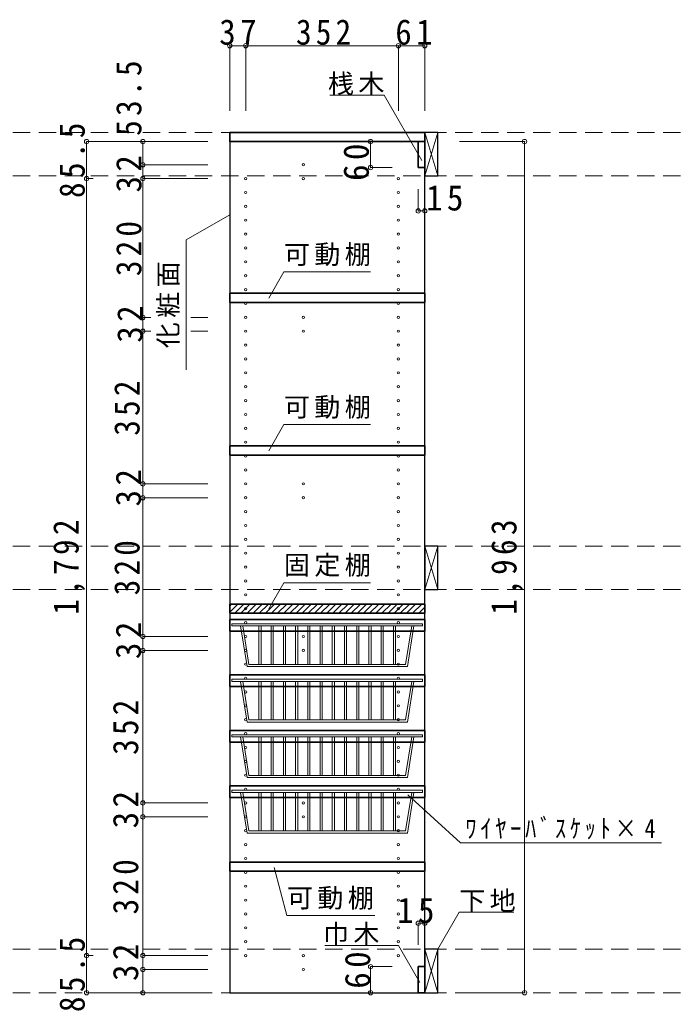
# Model space of a CAD drawing. Units: millimetres, scale not verified. Extents: x -3922 to 3878, y -2932 to 2722.
# Drawn here: x -546 to 962, y -1727 to 533 of the extents above; entities that cross this region are included whole.
import ezdxf

# ---------------------------------------------------------------- set-up
doc = ezdxf.new("R2010")
doc.units = ezdxf.units.MM
doc.header["$LTSCALE"] = 20
doc.header["$PDMODE"] = 32
doc.header["$PDSIZE"] = 10
doc.linetypes.add('DASHED2', pattern=[3, 2, -1])
for name, color, linetype, lineweight in [('0-2', 2, 'Continuous', 35), ('0-3_固定棚', 3, 'Continuous', 25), ('0-4_可動棚', 3, 'Continuous', 25), ('0-5_側板', 4, 'Continuous', 9), ('0-7_桟木・巾木', 2, 'Continuous', 35), ('0-8', 3, 'Continuous', 25), ('0-9', 7, 'Continuous', 18), ('0-A_文字', 7, 'Continuous', 18), ('0-B_寸法', 7, 'Continuous', 9), ('0-C_ハッチ', 4, 'Continuous', 9)]:
    doc.layers.add(name, color=color, linetype=linetype, lineweight=lineweight)
doc.styles.add('ＭＳ ゴシック', font='')
doc.styles.get('ＭＳ ゴシック').set_extended_font_data('MS Gothic')

msp = doc.modelspace()

# ---------------------------------------------------------------- linework, layer by layer
at = {"layer": '0-2'}
for p, q in [((-61.67, 272.73), (388.33, 272.73)), ((388.33, 272.73), (388.33, 251.73))]:
    msp.add_line(p, q, dxfattribs=at)
msp.add_lwpolyline([(388.33, 251.73), (-61.67, 251.73), (-61.67, 272.73)], dxfattribs=at)
at = {"layer": '0-3_固定棚', "color": 2, "lineweight": 35}
for p, q in [((-61.67, -815.27), (388.33, -815.27)), ((-61.67, -815.27), (-61.67, -836.27)), ((388.33, -815.27), (388.33, -836.27)), ((-61.67, -836.27), (388.33, -836.27))]:
    msp.add_line(p, q, dxfattribs=at)
at = {"layer": '0-4_可動棚', "color": 2, "lineweight": 35}
for p, q in [((-61.67, -98.27), (388.33, -98.27)), ((-61.67, -98.27), (-61.67, -119.27)), ((388.33, -98.27), (388.33, -119.27)), ((-61.67, -119.27), (388.33, -119.27)), ((-61.67, -450.27), (388.33, -450.27)), ((-61.67, -450.27), (-61.67, -471.27)), ((388.33, -450.27), (388.33, -471.27)), ((-61.67, -471.27), (388.33, -471.27)), ((-61.67, -1410.27), (388.33, -1410.27)), ((-61.67, -1410.27), (-61.67, -1431.27)), ((388.33, -1410.27), (388.33, -1431.27)), ((-61.67, -1431.27), (388.33, -1431.27))]:
    msp.add_line(p, q, dxfattribs=at)
at = {"layer": '0-5_側板', "color": 3, "lineweight": 25}
for p, q in [((388.33, 251.73), (-61.67, 251.73)), ((388.33, -1711.27), (388.33, 251.73))]:
    msp.add_line(p, q, dxfattribs=at)
msp.add_lwpolyline([(-61.67, 251.73), (-61.67, -1711.27), (388.33, -1711.27)], dxfattribs=at)
at = {"layer": '0-5_側板'}
for centre in [(108.33, 198.23), (-24.67, 166.23), (108.33, 166.23), (327.33, 166.23), (-24.67, 134.23), (327.33, 134.23), (-24.67, 102.23), (327.33, 102.23), (-24.67, 70.23), (327.33, 70.23), (-24.67, 38.23), (327.33, 38.23), (-24.67, 6.23), (327.33, 6.23), (-24.67, -25.77), (327.33, -25.77), (-24.67, -57.77), (327.33, -57.77), (-24.67, -89.77), (327.33, -89.77), (-24.67, -121.77), (327.33, -121.77), (-24.67, -153.77), (108.33, -153.77), (327.33, -153.77), (-24.67, -185.77), (108.33, -185.77), (327.33, -185.77), (-24.67, -217.77), (327.33, -217.77), (-24.67, -249.77), (327.33, -249.77), (-24.67, -281.77), (327.33, -281.77), (-24.67, -313.77), (327.33, -313.77), (-24.67, -345.77), (327.33, -345.77), (-24.67, -377.77), (327.33, -377.77), (-24.67, -409.77), (327.33, -409.77), (-24.67, -441.77), (327.33, -441.77), (-24.67, -473.77), (327.33, -473.77), (-24.67, -505.77), (327.33, -505.77), (-24.67, -537.77), (108.33, -537.77), (327.33, -537.77), (-24.67, -569.77), (108.33, -569.77), (327.33, -569.77), (-24.67, -601.77), (327.33, -601.77), (-24.67, -633.77), (327.33, -633.77), (-24.67, -665.77), (327.33, -665.77), (-24.67, -697.77), (327.33, -697.77), (-24.67, -729.77), (327.33, -729.77), (-24.67, -761.77), (327.33, -761.77), (-24.67, -793.77), (327.33, -793.77), (-24.67, -825.77), (327.33, -825.77), (-24.67, -857.77), (327.33, -857.77), (-24.67, -889.77), (108.33, -889.77), (327.33, -889.77), (-24.67, -921.77), (108.33, -921.77), (327.33, -921.77), (-24.67, -953.77), (327.33, -953.77), (-24.67, -985.77), (327.33, -985.77), (-24.67, -1017.77), (327.33, -1017.77), (-24.67, -1049.77), (327.33, -1049.77), (-24.67, -1081.77), (327.33, -1081.77), (-24.67, -1113.77), (327.33, -1113.77), (-24.67, -1145.77), (327.33, -1145.77), (-24.67, -1177.77), (327.33, -1177.77), (-24.67, -1209.77), (327.33, -1209.77), (-24.67, -1241.77), (327.33, -1241.77), (-24.67, -1273.77), (108.33, -1273.77), (327.33, -1273.77), (-24.67, -1305.77), (108.33, -1305.77), (327.33, -1305.77), (-24.67, -1337.77), (327.33, -1337.77), (-24.67, -1369.77), (327.33, -1369.77), (-24.67, -1401.77), (327.33, -1401.77), (-24.67, -1433.77), (327.33, -1433.77), (-24.67, -1465.77), (327.33, -1465.77), (-24.67, -1497.77), (327.33, -1497.77), (-24.67, -1529.77), (327.33, -1529.77), (-24.67, -1561.77), (327.33, -1561.77), (-24.67, -1593.77), (327.33, -1593.77), (-24.67, -1625.77), (108.33, -1625.77), (327.33, -1625.77), (108.33, -1657.77)]:
    msp.add_circle(centre, 2.5, dxfattribs=at)
at = {"layer": '0-7_桟木・巾木'}
for p, q in [((388.33, 251.73), (373.33, 251.73)), ((373.33, 191.73), (373.33, 251.73)), ((388.33, 251.73), (388.33, 191.73)), ((373.33, -1651.27), (388.33, -1651.27)), ((388.33, -1651.27), (388.33, -1711.27))]:
    msp.add_line(p, q, dxfattribs=at)
for points in [[(388.33, 191.73), (376.84, 191.73), (373.33, 191.73)], [(388.33, -1711.27), (373.33, -1711.27), (373.33, -1651.27)]]:
    msp.add_lwpolyline(points, dxfattribs=at)
at = {"layer": '0-8'}
for p, q in [((388.33, 272.73), (388.33, 172.73)), ((418.33, 272.73), (388.33, 272.73)), ((418.33, 172.73), (418.33, 272.73)), ((388.33, 172.73), (418.33, 172.73)), ((388.33, -681.27), (388.33, -781.27)), ((418.33, -681.27), (388.33, -681.27)), ((418.33, -781.27), (418.33, -681.27)), ((388.33, -781.27), (418.33, -781.27)), ((388.33, -1611.27), (388.33, -1711.27)), ((418.33, -1611.27), (388.33, -1611.27)), ((418.33, -1711.27), (418.33, -1611.27)), ((388.33, -1711.27), (418.33, -1711.27))]:
    msp.add_line(p, q, dxfattribs=at)
at = {"layer": '0-8', "color": 7, "lineweight": 18}
for p, q in [((388.33, 172.73), (418.33, 272.73)), ((388.33, 272.73), (418.33, 172.73)), ((388.33, -781.27), (418.33, -681.27)), ((388.33, -681.27), (418.33, -781.27)), ((388.33, -1711.27), (418.33, -1611.27)), ((388.33, -1611.27), (418.33, -1711.27))]:
    msp.add_line(p, q, dxfattribs=at)
at = {"layer": '0-9', "color": 2, "lineweight": 35}
for p, q in [((-61.67, -850.27), (388.33, -850.27)), ((-61.67, -850.27), (-61.67, -877.27)), ((388.33, -850.27), (388.33, -877.27)), ((-61.67, -877.27), (388.33, -877.27)), ((-61.67, -978.27), (388.33, -978.27)), ((-61.67, -978.27), (-61.67, -1005.27)), ((388.33, -978.27), (388.33, -1005.27)), ((-61.67, -1005.27), (388.33, -1005.27)), ((-61.67, -1106.27), (388.33, -1106.27)), ((-61.67, -1106.27), (-61.67, -1133.27)), ((388.33, -1106.27), (388.33, -1133.27)), ((-61.67, -1133.27), (388.33, -1133.27)), ((-61.67, -1234.27), (388.33, -1234.27)), ((-61.67, -1234.27), (-61.67, -1261.27)), ((388.33, -1234.27), (388.33, -1261.27)), ((-61.67, -1261.27), (388.33, -1261.27))]:
    msp.add_line(p, q, dxfattribs=at)
at = {"layer": '0-9'}
for p, q in [((-56.67, -865.27), (-56.67, -860.27)), ((-56.67, -860.27), (383.33, -860.27)), ((-56.67, -865.27), (383.33, -865.27)), ((-36.67, -865.27), (-21.67, -959.27)), ((-17.4, -954.27), (-31.6, -865.27)), ((5.79, -865.27), (5.79, -954.27)), ((10.79, -865.27), (10.79, -954.27)), ((33.98, -865.27), (33.98, -954.27)), ((38.98, -865.27), (38.98, -954.27)), ((62.17, -865.27), (62.17, -954.27)), ((67.17, -865.27), (67.17, -954.27)), ((90.36, -865.27), (90.36, -954.27)), ((95.36, -865.27), (95.36, -954.27)), ((118.55, -865.27), (118.55, -954.27)), ((123.55, -865.27), (123.55, -954.27)), ((146.74, -865.27), (146.74, -954.27)), ((151.74, -865.27), (151.74, -954.27)), ((174.93, -865.27), (174.93, -954.27)), ((179.93, -865.27), (179.93, -954.27)), ((203.12, -865.27), (203.12, -954.27)), ((208.12, -865.27), (208.12, -954.27)), ((231.31, -865.27), (231.31, -954.27)), ((236.31, -865.27), (236.31, -954.27)), ((259.5, -865.27), (259.5, -954.27)), ((264.5, -865.27), (264.5, -954.27)), ((287.69, -865.27), (287.69, -954.27)), ((292.69, -865.27), (292.69, -954.27)), ((315.88, -865.27), (315.88, -954.27)), ((320.88, -865.27), (320.88, -954.27)), ((344.07, -954.27), (358.27, -865.27)), ((363.33, -865.27), (348.33, -959.27)), ((383.33, -865.27), (383.33, -860.27)), ((348.33, -959.27), (-21.67, -959.27)), ((320.88, -954.27), (-17.4, -954.27)), ((344.07, -954.27), (320.88, -954.27)), ((383.33, -988.27), (-56.67, -988.27)), ((-36.67, -993.27), (-21.67, -1087.27)), ((-17.4, -1082.27), (-31.6, -993.27)), ((5.79, -993.27), (5.79, -1082.27)), ((10.79, -993.27), (10.79, -1082.27)), ((33.98, -993.27), (33.98, -1082.27)), ((38.98, -993.27), (38.98, -1082.27)), ((62.17, -993.27), (62.17, -1082.27)), ((67.17, -993.27), (67.17, -1082.27)), ((90.36, -993.27), (90.36, -1082.27)), ((95.36, -993.27), (95.36, -1082.27)), ((118.55, -993.27), (118.55, -1082.27)), ((123.55, -993.27), (123.55, -1082.27)), ((146.74, -993.27), (146.74, -1082.27)), ((151.74, -993.27), (151.74, -1082.27)), ((174.93, -993.27), (174.93, -1082.27)), ((179.93, -993.27), (179.93, -1082.27)), ((203.12, -993.27), (203.12, -1082.27)), ((208.12, -993.27), (208.12, -1082.27)), ((231.31, -993.27), (231.31, -1082.27)), ((236.31, -993.27), (236.31, -1082.27)), ((259.5, -993.27), (259.5, -1082.27)), ((264.5, -993.27), (264.5, -1082.27)), ((287.69, -993.27), (287.69, -1082.27)), ((292.69, -993.27), (292.69, -1082.27)), ((315.88, -993.27), (315.88, -1082.27)), ((320.88, -993.27), (320.88, -1082.27)), ((344.07, -1082.27), (358.27, -993.27)), ((363.33, -993.27), (348.33, -1087.27)), ((383.33, -988.27), (383.33, -993.27)), ((320.88, -1082.27), (-17.4, -1082.27)), ((344.07, -1082.27), (320.88, -1082.27)), ((348.33, -1087.27), (-21.67, -1087.27)), ((-56.67, -1121.27), (-56.67, -1116.27)), ((-56.67, -1116.27), (383.33, -1116.27)), ((-56.67, -1121.27), (383.33, -1121.27)), ((-36.67, -1121.27), (-21.67, -1215.27)), ((-17.4, -1210.27), (-31.6, -1121.27)), ((5.79, -1121.27), (5.79, -1210.27)), ((10.79, -1121.27), (10.79, -1210.27)), ((33.98, -1121.27), (33.98, -1210.27)), ((38.98, -1121.27), (38.98, -1210.27)), ((62.17, -1121.27), (62.17, -1210.27)), ((67.17, -1121.27), (67.17, -1210.27)), ((90.36, -1121.27), (90.36, -1210.27)), ((95.36, -1121.27), (95.36, -1210.27)), ((118.55, -1121.27), (118.55, -1210.27)), ((123.55, -1121.27), (123.55, -1210.27)), ((146.74, -1121.27), (146.74, -1210.27)), ((151.74, -1121.27), (151.74, -1210.27)), ((174.93, -1121.27), (174.93, -1210.27)), ((179.93, -1121.27), (179.93, -1210.27)), ((203.12, -1121.27), (203.12, -1210.27)), ((208.12, -1121.27), (208.12, -1210.27)), ((231.31, -1121.27), (231.31, -1210.27)), ((236.31, -1121.27), (236.31, -1210.27)), ((259.5, -1121.27), (259.5, -1210.27)), ((264.5, -1121.27), (264.5, -1210.27)), ((287.69, -1121.27), (287.69, -1210.27)), ((292.69, -1121.27), (292.69, -1210.27)), ((315.88, -1121.27), (315.88, -1210.27)), ((320.88, -1121.27), (320.88, -1210.27)), ((344.07, -1210.27), (358.27, -1121.27)), ((363.33, -1121.27), (348.33, -1215.27)), ((383.33, -1121.27), (383.33, -1116.27)), ((348.33, -1215.27), (-21.67, -1215.27)), ((320.88, -1210.27), (-17.4, -1210.27)), ((344.07, -1210.27), (320.88, -1210.27)), ((-56.67, -1249.27), (-56.67, -1244.27)), ((-56.67, -1244.27), (383.33, -1244.27)), ((-56.67, -1249.27), (383.33, -1249.27)), ((-36.67, -1249.27), (-21.67, -1343.27)), ((-17.4, -1338.27), (-31.6, -1249.27)), ((5.79, -1249.27), (5.79, -1338.27)), ((10.79, -1249.27), (10.79, -1338.27)), ((33.98, -1249.27), (33.98, -1338.27)), ((38.98, -1249.27), (38.98, -1338.27)), ((62.17, -1249.27), (62.17, -1338.27)), ((67.17, -1249.27), (67.17, -1338.27)), ((90.36, -1249.27), (90.36, -1338.27)), ((95.36, -1249.27), (95.36, -1338.27)), ((118.55, -1249.27), (118.55, -1338.27)), ((123.55, -1249.27), (123.55, -1338.27)), ((146.74, -1249.27), (146.74, -1338.27)), ((151.74, -1249.27), (151.74, -1338.27)), ((174.93, -1249.27), (174.93, -1338.27)), ((179.93, -1249.27), (179.93, -1338.27)), ((203.12, -1249.27), (203.12, -1338.27)), ((208.12, -1249.27), (208.12, -1338.27)), ((231.31, -1249.27), (231.31, -1338.27)), ((236.31, -1249.27), (236.31, -1338.27)), ((259.5, -1249.27), (259.5, -1338.27)), ((264.5, -1249.27), (264.5, -1338.27)), ((287.69, -1249.27), (287.69, -1338.27)), ((292.69, -1249.27), (292.69, -1338.27)), ((315.88, -1249.27), (315.88, -1338.27)), ((320.88, -1249.27), (320.88, -1338.27)), ((344.07, -1338.27), (358.27, -1249.27)), ((363.33, -1249.27), (348.33, -1343.27)), ((383.33, -1249.27), (383.33, -1244.27)), ((348.33, -1343.27), (-21.67, -1343.27)), ((320.88, -1338.27), (-17.4, -1338.27)), ((344.07, -1338.27), (320.88, -1338.27))]:
    msp.add_line(p, q, dxfattribs=at)
msp.add_lwpolyline([(383.33, -993.27), (-56.67, -993.27), (-56.67, -988.27)], dxfattribs=at)
at = {"layer": '0-A_文字'}
for p, q in [((294.99, 358.32), (168.96, 358.32)), ((381.66, 208.2), (294.99, 358.32)), ((-61.67, 82.66), (-161.67, 24.93)), ((-161.67, -275.07), (-161.67, 24.93)), ((28.32, -109.79), (63.33, -49.14)), ((263.33, -49.14), (63.33, -49.14)), ((28.32, -461.79), (63.33, -401.14)), ((263.33, -401.14), (63.33, -401.14)), ((28.32, -826.33), (63.33, -765.68)), ((263.33, -765.68), (63.33, -765.68)), ((348.97, -1254.94), (470.77, -1365.59)), ((470.77, -1365.59), (934.23, -1365.59)), ((70.42, -1533.36), (40.77, -1422.71)), ((70.42, -1533.36), (273.11, -1533.36)), ((418.33, -1611.27), (467.75, -1525.68)), ((467.75, -1525.68), (593.78, -1525.68)), ((327.95, -1602.56), (157.53, -1602.56)), ((376.93, -1687.41), (327.95, -1602.56))]:
    msp.add_line(p, q, dxfattribs=at)
at = {"layer": '0-B_寸法', "color": 4}
for p, q in [((-61.67, 472.73), (-61.67, 322.73)), ((-61.67, 472.73), (388.33, 472.73)), ((-24.67, 472.73), (-24.67, 322.73)), ((327.33, 472.73), (327.33, 322.73)), ((388.33, 472.73), (388.33, 322.73)), ((-391.67, 251.73), (-391.67, -1711.27)), ((-391.67, 251.73), (-261.67, 251.73)), ((-261.67, 251.73), (-261.67, 198.23)), ((-111.67, 251.73), (-261.67, 251.73)), ((263.33, 251.73), (263.33, 191.73)), ((263.33, 251.73), (313.33, 251.73)), ((618.33, 251.73), (468.33, 251.73)), ((618.33, 251.73), (618.33, -1711.27)), ((-261.67, 198.23), (-261.67, 166.23)), ((-111.67, 198.23), (-261.67, 198.23)), ((263.33, 191.73), (313.33, 191.73)), ((-391.67, 166.23), (-376.65, 166.23)), ((-261.67, 166.23), (-261.67, -153.77)), ((-111.67, 166.23), (-261.67, 166.23)), ((373.33, 91.73), (373.33, 141.73)), ((388.33, 91.73), (388.33, 141.73)), ((373.33, 91.73), (388.33, 91.73)), ((-261.67, -153.77), (-261.67, -185.77)), ((-243.17, -153.77), (-261.67, -153.77)), ((-111.67, -153.77), (-151.42, -153.77)), ((-261.67, -185.77), (-261.67, -537.77)), ((-243.17, -185.77), (-261.67, -185.77)), ((-111.67, -185.77), (-151.42, -185.77)), ((-261.67, -537.77), (-261.67, -569.77)), ((-111.67, -537.77), (-261.67, -537.77)), ((-261.67, -569.77), (-261.67, -889.77)), ((-111.67, -569.77), (-261.67, -569.77)), ((-261.67, -889.77), (-261.67, -921.77)), ((-111.67, -889.77), (-261.67, -889.77)), ((-111.67, -921.77), (-261.67, -921.77)), ((-261.67, -1273.77), (-261.67, -921.77)), ((-261.67, -1305.77), (-261.67, -1273.77)), ((-261.67, -1273.77), (-111.67, -1273.77)), ((-261.67, -1625.77), (-261.67, -1305.77)), ((-261.67, -1305.77), (-111.67, -1305.77)), ((373.33, -1551.27), (388.33, -1551.27)), ((373.33, -1551.27), (373.33, -1601.27)), ((388.33, -1551.27), (388.33, -1601.27)), ((-391.67, -1625.77), (-376.65, -1625.77)), ((-261.67, -1657.77), (-261.67, -1625.77)), ((-261.67, -1625.77), (-111.67, -1625.77)), ((-261.67, -1711.27), (-261.67, -1657.77)), ((-261.67, -1657.77), (-111.67, -1657.77)), ((263.33, -1651.27), (263.33, -1711.27)), ((263.33, -1651.27), (313.33, -1651.27)), ((-391.67, -1711.27), (-261.67, -1711.27)), ((-261.67, -1711.27), (-111.67, -1711.27)), ((263.33, -1711.27), (313.33, -1711.27)), ((618.33, -1711.27), (468.33, -1711.27))]:
    msp.add_line(p, q, dxfattribs=at)
at = {"layer": '0-B_寸法', "color": 4, "linetype": 'DASHED2'}
for p, q in [((1938.33, 272.73), (-2130.67, 272.73)), ((1938.33, 172.73), (-2130.67, 172.73)), ((1938.33, -681.27), (-2130.67, -681.27)), ((1938.33, -781.27), (-2130.67, -781.27)), ((1938.33, -1611.27), (-2130.67, -1611.27)), ((1938.33, -1711.27), (-2130.67, -1711.27))]:
    msp.add_line(p, q, dxfattribs=at)
at = {"layer": '0-B_寸法'}
for p in [(-61.67, 472.73), (-24.67, 472.73), (327.33, 472.73), (388.33, 472.73), (-391.67, 251.73), (-261.67, 251.73), (263.33, 251.73), (618.33, 251.73), (-261.67, 198.23), (263.33, 191.73), (-391.67, 166.23), (-261.67, 166.23), (373.33, 91.73), (388.33, 91.73), (-261.67, -153.77), (-261.67, -185.77), (-261.67, -537.77), (-261.67, -569.77), (-261.67, -889.77), (-261.67, -921.77), (-261.67, -1273.77), (-261.67, -1305.77), (373.33, -1551.27), (388.33, -1551.27), (-391.67, -1625.77), (-261.67, -1625.77), (263.33, -1651.27), (-261.67, -1657.77), (-391.67, -1711.27), (-261.67, -1711.27), (263.33, -1711.27), (618.33, -1711.27)]:
    msp.add_point(p, dxfattribs=at)
at = {"layer": '0-C_ハッチ'}
for p, q in [((-61.67, -833.79), (-43.14, -815.27)), ((-61.67, -819.65), (-57.28, -815.27)), ((-50, -836.27), (-29, -815.27)), ((-35.86, -836.27), (-14.86, -815.27)), ((-21.71, -836.27), (-0.71, -815.27)), ((-7.57, -836.27), (13.43, -815.27)), ((6.57, -836.27), (27.57, -815.27)), ((20.71, -836.27), (41.71, -815.27)), ((34.86, -836.27), (55.86, -815.27)), ((49, -836.27), (70, -815.27)), ((63.14, -836.27), (84.14, -815.27)), ((77.28, -836.27), (98.28, -815.27)), ((91.42, -836.27), (112.42, -815.27)), ((105.57, -836.27), (126.57, -815.27)), ((119.71, -836.27), (140.71, -815.27)), ((133.85, -836.27), (154.85, -815.27)), ((147.99, -836.27), (168.99, -815.27)), ((162.13, -836.27), (183.13, -815.27)), ((176.28, -836.27), (197.28, -815.27)), ((190.42, -836.27), (211.42, -815.27)), ((204.56, -836.27), (225.56, -815.27)), ((218.7, -836.27), (239.7, -815.27)), ((232.85, -836.27), (253.85, -815.27)), ((246.99, -836.27), (267.99, -815.27)), ((261.13, -836.27), (282.13, -815.27)), ((275.27, -836.27), (296.27, -815.27)), ((289.41, -836.27), (310.41, -815.27)), ((303.56, -836.27), (324.56, -815.27)), ((317.7, -836.27), (338.7, -815.27)), ((331.84, -836.27), (352.84, -815.27)), ((345.98, -836.27), (366.98, -815.27)), ((360.12, -836.27), (381.12, -815.27)), ((374.27, -836.27), (388.33, -822.2))]:
    msp.add_line(p, q, dxfattribs=at)

# ---------------------------------------------------------------- texts
at = {"layer": '0-A_文字', "char_height": 43.99, "attachment_point": 7, "style": 'ＭＳ ゴシック'}
for s, insert in [('\\T1.17;桟木', (164.99, 358.32)), ('\\T1.17;可動棚', (63.33, -35.67)), ('\\T1.17;可動棚', (63.33, -387.67)), ('\\T1.17;固定棚', (63.33, -752.21)), ('\\T1.35;\\W0.85;ﾜｲﾔｰﾊﾞｽｹｯﾄ×4', (482.1, -1357.83)), ('\\T1.17;可動棚', (70.42, -1519.9)), ('\\T1.17;下地', (467.75, -1525.68)), ('\\T1.17;巾木', (153.56, -1602.56))]:
    msp.add_mtext(s, dxfattribs=dict(at, insert=insert))
at = {"layer": '0-A_文字', "insert": (-176.67, -225.07), "char_height": 43.99, "attachment_point": 7, "rotation": 90, "style": 'ＭＳ ゴシック'}
msp.add_mtext('\\T1.17;化粧面', dxfattribs=at)
at = {"layer": '0-B_寸法', "char_height": 58.65, "attachment_point": 7, "style": 'ＭＳ ゴシック'}
for s, insert in [('\\T1.27;\\W0.95;37', (-85.67, 473.94)), ('\\T1.27;\\W0.9;352', (91.33, 473.94)), ('\\T1.27;\\W0.95;61', (320.33, 473.94)), ('\\T1.27;\\W0.95;15', (391.23, 91.73)), ('\\T1.27;\\W0.95;15', (324.49, -1551.27))]:
    msp.add_mtext(s, dxfattribs=dict(at, insert=insert))
at = {"layer": '0-B_寸法', "char_height": 58.65, "attachment_point": 7, "rotation": 90, "style": 'ＭＳ ゴシック'}
for s, insert in [('\\T1.28;\\W0.9;53.5', (-264.28, 264.81)), ('\\T1.28;\\W0.9;85.5', (-394.99, 121.48)), ('\\T1.27;\\W0.95;60', (260.13, 160.86)), ('\\T1.27;\\W0.95;32', (-264.28, 134.1)), ('\\T1.27;\\W0.9;320', (-264.28, -58.77)), ('\\T1.27;\\W0.95;32', (-261.67, -212.27)), ('\\T1.27;\\W0.9;352', (-268.58, -426.77)), ('\\T1.27;\\W0.95;32', (-265.18, -589.89)), ('\\T1.28;\\W0.9;1,792', (-394.99, -839.77)), ('\\T1.28;\\W0.9;1,963', (615.01, -839.77)), ('\\T1.27;\\W0.9;320', (-268.58, -794.77)), ('\\T1.27;\\W0.95;32', (-265.18, -941.89)), ('\\T1.27;\\W0.9;352', (-271.67, -1162.77)), ('\\T1.27;\\W0.95;32', (-271.67, -1332.27)), ('\\T1.27;\\W0.9;320', (-271.67, -1530.77)), ('\\T1.28;\\W0.9;85.5', (-394.99, -1756.02)), ('\\T1.27;\\W0.95;32', (-271.67, -1684.27)), ('\\T1.27;\\W0.95;60', (263.33, -1702.05))]:
    msp.add_mtext(s, dxfattribs=dict(at, insert=insert))

doc.saveas('drawing.dxf')
